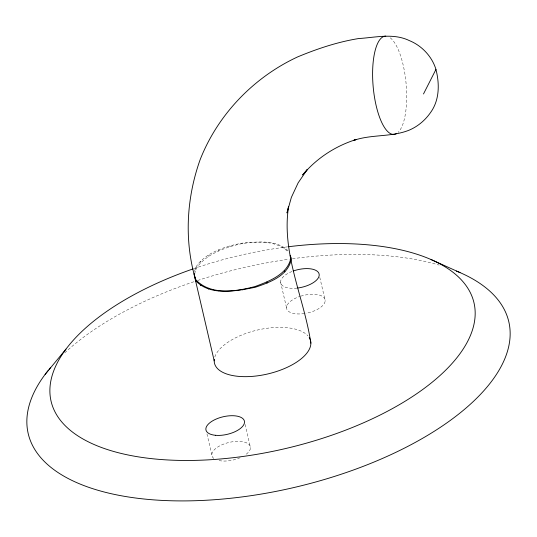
<?xml version="1.0" encoding="UTF-8"?>
<svg xmlns="http://www.w3.org/2000/svg" width="537" height="537" viewBox="0 0 537 537"><rect width="100%" height="100%" fill="white"/><g stroke="black" fill="none" stroke-linecap="round" stroke-linejoin="round"><path stroke-width="0.4" stroke-dasharray="2.69 2.01" d="M194.622 271.474C195.763 264.023 202.577 259.371 208.161 255.135C218.68 248.846 230.46 245.147 242.502 243.107C258.069 241.851 277.676 239.153 289.309 252.041M194.716 273.789C195.757 265.983 202.61 260.955 208.423 256.491C218.854 249.974 230.561 245.933 242.576 243.509C257.82 241.341 276.931 240.261 288.476 252.303M319.777 277.34L325.18 300.579M280.549 281.999L286.516 307.641M245.073 424.438L250.484 447.677M206.967 433.903L211.82 454.738M284.462 247.376L284.677 248.477M266.748 242.18L266.829 242.583M242.502 243.107L242.576 243.509M229.923 245.798L230.071 246.577M218.21 249.9L218.418 251.007M208.161 255.135L208.423 256.491M200.462 261.15L200.751 262.66M195.636 267.533L195.938 269.091M64.722 352.869A246.718 112.77 -13.1 0 1 194.495 281.529M197.676 280.475A246.718 112.77 -13.1 0 1 289.268 259.17M292.497 258.727A246.718 112.77 -13.1 0 1 439.159 265.083M300.821 296.135A19.735 9.022 -13.1 0 1 325.013 299.411A19.735 9.022 -13.1 0 1 305.875 313.319M304.439 313.554A19.735 9.022 -13.1 0 1 286.651 308.681A19.735 9.022 -13.1 0 1 300.022 296.39M213.827 458.45A19.735 9.022 -13.1 0 1 220.741 445.341A19.735 9.022 -13.1 0 1 246.208 442.696A19.735 9.022 -13.1 0 1 244.838 455.222M240.099 457.746A19.735 9.022 -13.1 0 1 218.23 460.41M193.924 268.601A217.109 99.238 -13.1 0 1 287.59 246.839M297.021 288.094A19.735 9.022 -13.1 0 1 280.697 283.086A19.735 9.022 -13.1 0 1 292.464 271.313M214.84 356.971A49.344 22.554 -13.1 0 1 258.008 329.913A49.344 22.554 -13.1 0 1 307.929 335.853M390.218 37.818A49.323 16.533 84.9 0 1 406.18 84.571A49.323 16.533 84.9 0 1 398.152 132.344"/><path stroke-width="0.81" d="M288.53 206.953C281.301 253.43 304.164 298.008 310.863 343.19M288.443 206.886L287.006 212.934L291.363 197.394L298.142 182.849L307.231 169.578L302.64 174.955C316.669 158.22 335.551 145.93 356.373 139.459M194.716 273.789L194.307 275.353L214.203 360.844M423.492 93.968L435.95 69.434C432.117 56.607 421.773 45.625 409.449 40.651C393.453 32.824 375.491 37.523 358.622 38.55C337.484 41.987 317.307 48.733 297.585 56.929C253.632 77.355 217.754 114.616 200.073 159.845C186.292 198.636 184.003 241.449 195.971 281.005C210.618 296.343 236.898 290.92 255.357 287.255C269.467 282.462 288.241 275.864 291.255 259.21L290.202 255.578M194.018 273.843L195.71 279.656C210.524 295.739 236.307 291.504 255.203 286.476C269.265 281.213 287.812 274.32 290.967 257.7L290.342 255.578M45.128 374.39L65.964 349.137M356.541 139.365L353.641 140.405C371.732 134.163 391.614 137.318 409.369 130.075C418.001 126.336 425.25 120.194 430.593 112.475C439.622 99.989 439.608 83.772 435.95 69.434M431.077 259.552L460.028 272.595M284.523 270.393L284.811 271.903M266.855 282.046L267.07 283.153M242.697 289.544L242.778 289.946M218.445 290.47L218.525 290.873M208.356 288.262L208.504 289.04M200.603 284.57L200.811 285.677M195.71 279.656L195.971 281.005M456.41 271.064A246.718 112.77 -13.1 0 1 447.858 422.176A246.718 112.77 -13.1 0 1 136.472 498.128A246.718 112.77 -13.1 0 1 48.015 370.678M49.021 369.436A246.718 112.77 -13.1 0 1 50.572 367.577M288.403 246.738A217.109 99.238 -13.1 0 1 449.744 365.986A217.109 99.238 -13.1 0 1 100.506 447.126A217.109 99.238 -13.1 0 1 193.152 268.869M293.249 271.017A19.735 9.022 -13.1 0 1 319.079 273.87A19.735 9.022 -13.1 0 1 297.746 288.007M309.198 337.531A49.344 22.554 -13.1 0 1 267.339 374.054A49.344 22.554 -13.1 0 1 214.303 359.32M396.326 133.693A49.323 16.533 84.9 0 1 373.443 89.471A49.323 16.533 84.9 0 1 385.794 36.12M215.538 435.299A19.735 9.022 -13.1 0 0 244.516 422.035A19.735 9.022 -13.1 0 0 215.491 419.357A19.735 9.022 -13.1 0 0 215.538 435.299"/></g></svg>
